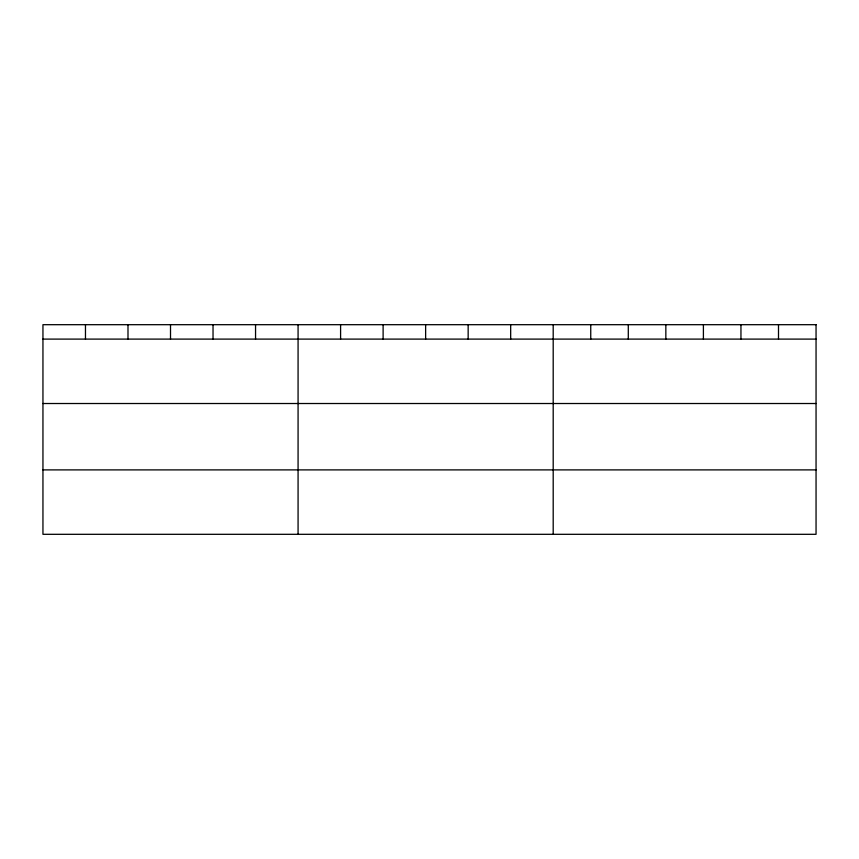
<?xml version="1.0" encoding="UTF-8"?>
<svg xmlns="http://www.w3.org/2000/svg" width="859" height="859" viewBox="0 0 859 859"><rect width="100%" height="100%" fill="white"/><g stroke="black" fill="none" stroke-linecap="round" stroke-linejoin="round"><path stroke-width="1.29" d="M42.95 339.101L816.05 339.101M42.95 403.515L816.05 403.515M42.95 469.894L816.05 469.894M778.501 324.691L778.501 339.101M740.952 324.691L740.952 339.101M703.403 324.691L703.403 339.101M665.843 324.691L665.843 339.101M628.294 324.691L628.294 339.101M590.745 324.691L590.745 339.101M553.196 324.691L553.196 534.309M510.675 324.691L510.675 339.101M468.155 324.691L468.155 339.101M425.634 324.691L425.634 339.101M383.114 324.691L383.114 339.101M340.594 324.691L340.594 339.101M298.073 324.691L298.073 534.309M255.553 324.691L255.553 339.101M213.032 324.691L213.032 339.101M170.512 324.691L170.512 339.101M127.991 324.691L127.991 339.101M85.47 324.691L85.47 339.101M816.05 324.691L42.95 324.691L42.95 534.309L816.05 534.309L816.05 324.691"/></g></svg>
